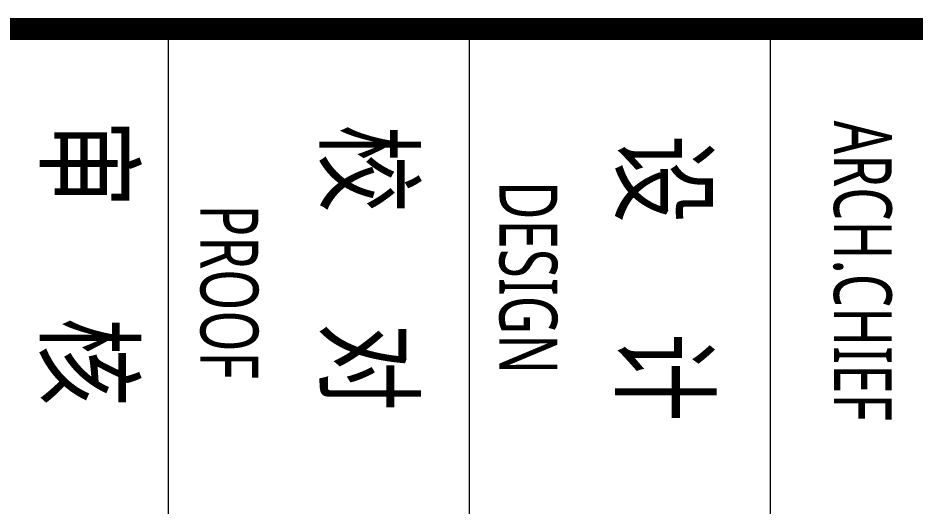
# Model space of a CAD drawing. Header units: inches. Extents: x -3733042 to -3450527, y 579159 to 997713.
# Drawn here: x -3550073 to -3544263, y 660736 to 663899 of the extents above; entities that cross this region are included whole.
import ezdxf
from ezdxf.enums import TextEntityAlignment as Align

# ---------------------------------------------------------------- set-up
doc = ezdxf.new("R2010")
doc.units = ezdxf.units.IN
doc.header["$LTSCALE"] = 1000
doc.header["$MEASUREMENT"] = 0
doc.layers.get('0').update_dxf_attribs({"lineweight": 18})
doc.layers.add('0-TK', color=4, linetype='Continuous', lineweight=18)
doc.layers.add('PUB_TITLE', color=153, linetype='Continuous', lineweight=18)
doc.styles.add('-黑体', font='', dxfattribs={"width": 0.7})
doc.styles.get('-黑体').set_extended_font_data('微软雅黑')

msp = doc.modelspace()

# ---------------------------------------------------------------- linework, layer by layer
at = {"layer": '0-TK'}
msp.add_lwpolyline([(-3560476.8, 663826.8, 144, 144, 0), (-3500476.8, 663826.8, 144, 144, 0)], format="xyseb", dxfattribs=at)
at = {"layer": 'PUB_TITLE'}
for p, q in [((-3549100.6, 663826.8), (-3549100.6, 657512.6)), ((-3547150.6, 663826.8), (-3547150.6, 657512.6)), ((-3545200.6, 663826.8), (-3545200.6, 657512.6))]:
    msp.add_line(p, q, dxfattribs=at)

# ---------------------------------------------------------------- texts
at = {"style": '-黑体', "width": 0.7}
for s, p in [('ARCH.CHIEF', (-3544601.4, 663233.4)), ('DESIGN', (-3546767.2, 662842)), ('PROOF', (-3548703.7, 662690.3))]:
    msp.add_text(s, height=375, rotation=270, dxfattribs=at).set_placement(p, align=Align.MIDDLE_LEFT)
at = {"char_height": 525, "attachment_point": 4, "rotation": 270, "style": '-黑体'}
for s, insert, width in [('{\\W0.8;审     核}', (-3549643.1, 663241), 2848.416), ('{\\W0.8;校     对}', (-3547830.4, 663208.2), 2876.32), ('{\\W0.8;设     计}', (-3545915.5, 663140.5), 2865.051)]:
    msp.add_mtext(s, dxfattribs=dict(at, insert=insert, width=width))

doc.saveas('drawing.dxf')
